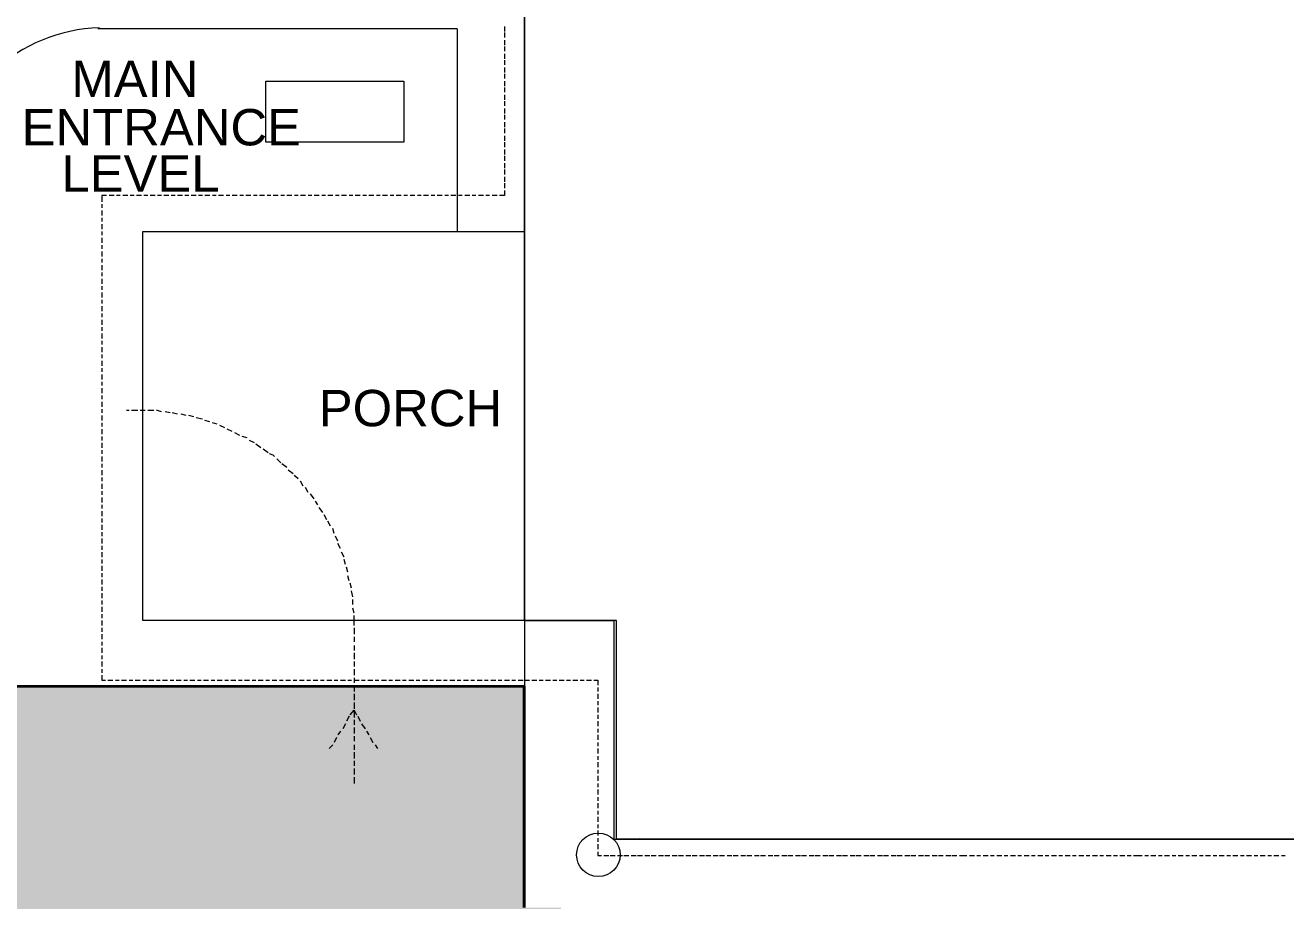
# Model space of a CAD drawing. Header units: inches. Extents: x 1969 to 240164, y 1364 to 46451.
# Drawn here: x 168813 to 172269, y 20949 to 23350 of the extents above; entities that cross this region are included whole.
import ezdxf

# ---------------------------------------------------------------- set-up
doc = ezdxf.new("R2010")
doc.units = ezdxf.units.IN
doc.header["$MEASUREMENT"] = 0
for name, color, linetype in [('PDF_0', 7, 'Continuous'), ('PDF_ESElevation', 7, 'Continuous'), ('PDF_foot path', 7, 'Continuous'), ('PDF_HAT', 7, 'Continuous'), ('PDF_ROAD', 7, 'Continuous'), ('PDF_TEXT', 7, 'Continuous'), ('PDF_THIN', 7, 'Continuous'), ('PDF_TXT', 7, 'Continuous'), ('PDF_Wall', 7, 'Continuous')]:
    doc.layers.add(name, color=color, linetype=linetype)
doc.styles.add('PDF Swiss721BT-LightExtended', font='arial.ttf')

msp = doc.modelspace()

# ---------------------------------------------------------------- hatches: boundary and pattern name
at = {"true_color": 0xfecc66}
h = msp.add_hatch(color=31, dxfattribs=at)
h.dxf.hatch_style = 1
h.paths.add_polyline_path([(156967.4, 28209.4), (156912.1, 28340.6), (157524.9, 28598.6), (157580.1, 28467.4)], flags=16)
h.paths.add_polyline_path([(157536.6, 28363), (157591.9, 28231.8), (157192.3, 28063.4), (157137.1, 28194.5)], flags=16)
h.paths.add_polyline_path([(154852.7, 28546.9), (154852.7, 27891.7), (155038.5, 27979.7), (156003.2, 27318.4), (156909.9, 26439), (158530.8, 24959.6), (160652.7, 23026.9), (162922.6, 22253.3), (165835.6, 21248), (168809.7, 20013.6), (170282.3, 20013.6), (170282.3, 20930.5), (170180, 20930.5), (170180, 21537.9), (168581.3, 21537.9), (168581.3, 21268), (168482.8, 21089.5), (168348.8, 20997.2), (168155.7, 20970.7), (168017.4, 21014.5), (167923.5, 21083.9), (167725.8, 21308.9), (167655.3, 21439.5), (167565.5, 21762.2), (167565.5, 22689.6), (167581.5, 23018.7), (167673.6, 23290.8), (167808.8, 23482.1), (169249.4, 24813), (168952.9, 25252.8), (168107.1, 25252.1), (168049.9, 24933.9), (167942.1, 24664.2), (167818.2, 24463.8), (167637.1, 24257.4), (166188.2, 23032.1), (165749.4, 22662.3), (165552.7, 22549.6), (165126.4, 22419.4), (164733.5, 22412.9), (164453.4, 22471.3), (161014, 23643.9), (157138.3, 27175.3), (157067.4, 27343.3), (157042.9, 27524.7), (157087.7, 27768.2), (157155.7, 27900.8), (157258.2, 28022.6), (157361.5, 28102.6), (157525, 28177.8), (157758.7, 28207.4), (157684.7, 28657.3), (157511.7, 28637.6), (157255.8, 28555.8), (157112.3, 28477.1), (157066.6, 28459.5), (156822.1, 28395.8), (156647.2, 28379.1), (156156.6, 28453.5), (155354.3, 28793.9), (154852.7, 28547.5), (154852.7, 28546.4)])

# ---------------------------------------------------------------- linework, layer by layer
at = {"lineweight": 35}
msp.add_lwpolyline([(168581.3, 21537.9), (169021.1, 21537.9), (170180, 21537.9), (170180, 20930.5)], dxfattribs=at)
msp.add_lwpolyline([(168582.9, 21537.5), (169022.6, 21537.5), (170181.6, 21537.5), (170181.6, 20930.2)])
at = {"layer": 'PDF_0', "lineweight": 0}
msp.add_lwpolyline([(170498.6, 21121.1), (170498.6, 21121.1)], dxfattribs=at)
at = {"layer": 'PDF_ESElevation', "lineweight": 0}
msp.add_lwpolyline([(170181.6, 21717.6), (170181.6, 20930.2)], dxfattribs=at)
for radius, start, end in [(601.6, 91.6036, 173.7051), (451.7, 91.8566, 172.6009)]:
    msp.add_arc((169031.1, 22891.9), radius, start, end, dxfattribs=at)
at = {"layer": 'PDF_foot path', "lineweight": 0}
msp.add_lwpolyline([(169997.5, 23340.1), (169012.4, 23340.1)], dxfattribs=at)
at = {"layer": 'PDF_HAT', "lineweight": 0}
msp.add_lwpolyline([(170181.6, 24771.8), (170181.6, 22736.8), (170181.6, 21717.6), (170427, 21717.6), (170427, 21117.7), (171384.8, 21117.7), (171862, 21117.7), (172581.3, 21117.7), (172581.3, 29254.2), (170212.2, 29254.2), (170181.6, 29254.2), (170181.6, 25194.5), (170000.9, 25194.5), (170000.9, 24771.8)], close=True, dxfattribs=at)
msp.add_lwpolyline([(170181.6, 21717.6), (169135.1, 21717.6), (169135.1, 22784.5), (170181.6, 22784.5)], dxfattribs=at)
at = {"layer": 'PDF_ROAD', "lineweight": 0}
for points in [[(170999.6, 29254.2), (172581.3, 29254.2), (172581.3, 21117.7), (170433.8, 21117.7), (170433.8, 21717.6), (170181.6, 21717.6), (170181.6, 24771.8), (170000.9, 24771.8), (170000.9, 25194.5), (170181.6, 25194.5), (170181.6, 28804.3)], [(169997.5, 23340.1), (169997.5, 22784.5)]]:
    msp.add_lwpolyline(points, dxfattribs=at)
at = {"layer": 'PDF_THIN', "lineweight": 0}
for points in [[(169097.6, 22293.7), (169090.8, 22293.7)], [(169121.4, 22293.7), (169104.4, 22293.7)], [(169141.9, 22293.7), (169128.3, 22293.7)], [(169165.8, 22293.7), (169148.7, 22293.7)], [(169186.2, 22290.2), (169176, 22293.7), (169172.6, 22293.7)], [(169210.1, 22286.8), (169196.4, 22290.2)], [(169230.5, 22283.4), (169216.9, 22286.8)], [(169254.4, 22280), (169240.7, 22283.4)], [(169274.8, 22276.6), (169261.2, 22280)], [(169298.7, 22269.8), (169281.7, 22273.2)], [(169319.1, 22263), (169305.5, 22266.4)], [(169339.6, 22256.2), (169326, 22259.6)], [(169360.1, 22245.9), (169346.4, 22252.8)], [(169380.5, 22235.7), (169366.9, 22242.5)], [(169401, 22225.5), (169387.3, 22232.3)], [(169421.4, 22218.7), (169407.8, 22222.1)], [(169441.9, 22205), (169428.2, 22211.8)], [(169458.9, 22191.4), (169445.3, 22201.6)], [(169479.4, 22177.8), (169465.7, 22188)], [(169496.4, 22167.5), (169493, 22170.9), (169482.8, 22174.4)], [(169513.4, 22150.5), (169503.2, 22160.7)], [(169530.5, 22136.9), (169516.9, 22147.1)], [(169547.5, 22119.8), (169533.9, 22130)], [(169561.2, 22106.2), (169554.3, 22113), (169550.9, 22116.4)], [(169574.8, 22085.7), (169568, 22099.4)], [(169588.4, 22068.7), (169581.6, 22082.3)], [(169605.5, 22051.6), (169595.3, 22065.3)], [(169615.7, 22034.6), (169608.9, 22044.8)], [(169629.3, 22014.1), (169619.1, 22027.8)], [(169639.6, 21993.7), (169632.7, 22007.3)], [(169649.8, 21976.6), (169643, 21990.3)], [(169660, 21956.2), (169656.6, 21969.8)], [(169670.2, 21935.7), (169663.4, 21949.4)], [(169677.1, 21915.3), (169670.2, 21928.9)], [(169687.3, 21891.4), (169680.5, 21905.1)], [(169690.7, 21871), (169687.3, 21884.6)], [(169697.5, 21850.5), (169694.1, 21864.2)], [(169700.9, 21826.7), (169697.5, 21840.3)], [(169707.7, 21806.2), (169704.3, 21819.8)], [(169711.1, 21782.3), (169707.7, 21799.4)], [(169711.1, 21761.9), (169711.1, 21775.5)], [(169714.6, 21738), (169711.1, 21751.7)], [(169714.6, 21703.9), (169714.6, 21721), (169714.6, 21731.2)], [(169714.6, 21697.1), (169714.6, 21680.1)], [(169714.6, 21673.3), (169714.6, 21659.6)], [(169714.6, 21649.4), (169714.6, 21635.8)], [(169714.6, 21629), (169714.6, 21611.9)], [(169714.6, 21605.1), (169714.6, 21591.5)], [(169714.6, 21584.6), (169714.6, 21567.6)], [(169714.6, 21560.8), (169714.6, 21547.1)], [(169714.6, 21536.9), (169714.6, 21523.3)], [(169714.6, 21516.5), (169714.6, 21499.4)], [(169714.6, 21492.6), (169714.6, 21475.6)]]:
    msp.add_lwpolyline(points, dxfattribs=at)
at = {"layer": 'PDF_TXT', "lineweight": 0}
for points in [[(170127, 23346.9), (170127, 23333.3)], [(170127, 23329.9), (170127, 23316.3)], [(170127, 23309.5), (170127, 23295.8)], [(170127, 23292.4), (170127, 23278.8)], [(170127, 23272), (170127, 23258.3)], [(170127, 23254.9), (170127, 23241.3)], [(170127, 23234.5), (170127, 23220.8)], [(170127, 23217.4), (170127, 23203.8)], [(170127, 23197), (170127, 23183.3)], [(170127, 23179.9), (170127, 23166.3)], [(170127, 23159.5), (170127, 23145.8)], [(170127, 23142.4), (170127, 23128.8)], [(170127, 23122), (170127, 23108.3)], [(170127, 23104.9), (170127, 23091.3)], [(170127, 23084.5), (170127, 23070.8)], [(170127, 23067.4), (170127, 23053.8)], [(170127, 23047), (170127, 23033.3)], [(170127, 23029.9), (170127, 23016.3)], [(170127, 23009.5), (170127, 22995.9)], [(170127, 22992.4), (170127, 22978.8)], [(170127, 22972), (170127, 22958.4)], [(170127, 22954.9), (170127, 22941.3)], [(170127, 22934.5), (170127, 22920.9)], [(170127, 22917.4), (170127, 22903.8)], [(169036.2, 22883.4), (169022.6, 22883.4), (169022.6, 22866.3)], [(169056.7, 22883.4), (169043, 22883.4)], [(169073.7, 22883.4), (169063.5, 22883.4)], [(169094.2, 22883.4), (169080.5, 22883.4)], [(169111.2, 22883.4), (169101, 22883.4)], [(169131.7, 22883.4), (169118, 22883.4)], [(169148.7, 22883.4), (169138.5, 22883.4)], [(169169.2, 22883.4), (169155.5, 22883.4)], [(169186.2, 22883.4), (169176, 22883.4)], [(169206.7, 22883.4), (169193, 22883.4)], [(169223.7, 22883.4), (169213.5, 22883.4)], [(169244.2, 22883.4), (169230.5, 22883.4)], [(169261.2, 22883.4), (169251, 22883.4)], [(169281.7, 22883.4), (169268, 22883.4)], [(169298.7, 22883.4), (169288.5, 22883.4)], [(169319.1, 22883.4), (169305.5, 22883.4)], [(169336.2, 22883.4), (169326, 22883.4)], [(169356.6, 22883.4), (169343, 22883.4)], [(169373.7, 22883.4), (169363.5, 22883.4)], [(169394.1, 22883.4), (169380.5, 22883.4)], [(169411.2, 22883.4), (169401, 22883.4)], [(169431.6, 22883.4), (169418, 22883.4)], [(169448.7, 22883.4), (169438.5, 22883.4)], [(169469.1, 22883.4), (169455.5, 22883.4)], [(169486.2, 22883.4), (169475.9, 22883.4)], [(169506.6, 22883.4), (169493, 22883.4)], [(169523.7, 22883.4), (169513.4, 22883.4)], [(169544.1, 22883.4), (169530.5, 22883.4)], [(169561.2, 22883.4), (169550.9, 22883.4)], [(169581.6, 22883.4), (169568, 22883.4)], [(169598.7, 22883.4), (169588.4, 22883.4)], [(169619.1, 22883.4), (169605.5, 22883.4)], [(169636.2, 22883.4), (169625.9, 22883.4)], [(169656.6, 22883.4), (169643, 22883.4)], [(169673.7, 22883.4), (169663.4, 22883.4)], [(169694.1, 22883.4), (169680.5, 22883.4)], [(169711.1, 22883.4), (169700.9, 22883.4)], [(169731.6, 22883.4), (169718, 22883.4)], [(169748.6, 22883.4), (169738.4, 22883.4)], [(169769.1, 22883.4), (169755.5, 22883.4)], [(169786.1, 22883.4), (169775.9, 22883.4)], [(169806.6, 22883.4), (169793, 22883.4)], [(169823.6, 22883.4), (169813.4, 22883.4)], [(169844.1, 22883.4), (169830.5, 22883.4)], [(169861.1, 22883.4), (169850.9, 22883.4)], [(169881.6, 22883.4), (169868, 22883.4)], [(169898.6, 22883.4), (169888.4, 22883.4)], [(169919.1, 22883.4), (169905.4, 22883.4)], [(169936.1, 22883.4), (169925.9, 22883.4)], [(169956.6, 22883.4), (169942.9, 22883.4)], [(169973.6, 22883.4), (169963.4, 22883.4)], [(169994.1, 22883.4), (169980.4, 22883.4)], [(170011.1, 22883.4), (170000.9, 22883.4)], [(170031.6, 22883.4), (170017.9, 22883.4)], [(170048.6, 22883.4), (170038.4, 22883.4)], [(170069.1, 22883.4), (170055.4, 22883.4)], [(170086.1, 22883.4), (170075.9, 22883.4)], [(170106.6, 22883.4), (170092.9, 22883.4)], [(170127, 22897), (170127, 22883.4), (170113.4, 22883.4)], [(169022.6, 22859.5), (169022.6, 22849.3)], [(169022.6, 22842.5), (169022.6, 22828.8)], [(169022.6, 22822), (169022.6, 22811.8)], [(169022.6, 22805), (169022.6, 22791.3)], [(169022.6, 22784.5), (169022.6, 22774.3)], [(169022.6, 22767.5), (169022.6, 22753.8)], [(169022.6, 22747), (169022.6, 22736.8)], [(169022.6, 22730), (169022.6, 22716.3)], [(169022.6, 22709.5), (169022.6, 22699.3)], [(169022.6, 22692.5), (169022.6, 22678.8)], [(169022.6, 22672), (169022.6, 22661.8)], [(169022.6, 22655), (169022.6, 22641.3)], [(169022.6, 22634.5), (169022.6, 22624.3)], [(169022.6, 22617.5), (169022.6, 22603.8)], [(169022.6, 22597), (169022.6, 22586.8)], [(169022.6, 22580), (169022.6, 22566.4)], [(169022.6, 22559.5), (169022.6, 22549.3)], [(169022.6, 22542.5), (169022.6, 22528.9)], [(169022.6, 22522), (169022.6, 22511.8)], [(169022.6, 22505), (169022.6, 22491.4)], [(169022.6, 22484.5), (169022.6, 22474.3)], [(169022.6, 22467.5), (169022.6, 22453.9)], [(169022.6, 22447), (169022.6, 22436.8)], [(169022.6, 22430), (169022.6, 22416.4)], [(169022.6, 22409.6), (169022.6, 22399.3)], [(169022.6, 22392.5), (169022.6, 22378.9)], [(169022.6, 22372.1), (169022.6, 22361.8)], [(169022.6, 22355), (169022.6, 22341.4)], [(169022.6, 22334.6), (169022.6, 22324.3)], [(169022.6, 22317.5), (169022.6, 22303.9)], [(169022.6, 22297.1), (169022.6, 22286.8)], [(169022.6, 22280), (169022.6, 22266.4)], [(169022.6, 22259.6), (169022.6, 22249.3)], [(169022.6, 22242.5), (169022.6, 22228.9)], [(169022.6, 22222.1), (169022.6, 22211.8)], [(169022.6, 22205), (169022.6, 22191.4)], [(169022.6, 22184.6), (169022.6, 22174.4)], [(169022.6, 22167.5), (169022.6, 22153.9)], [(169022.6, 22147.1), (169022.6, 22136.9)], [(169022.6, 22130), (169022.6, 22116.4)], [(169022.6, 22109.6), (169022.6, 22099.4)], [(169022.6, 22092.5), (169022.6, 22078.9)], [(169022.6, 22072.1), (169022.6, 22061.9)], [(169022.6, 22055), (169022.6, 22041.4)], [(169022.6, 22034.6), (169022.6, 22024.4)], [(169022.6, 22017.6), (169022.6, 22003.9)], [(169022.6, 21997.1), (169022.6, 21986.9)], [(169022.6, 21980.1), (169022.6, 21966.4)], [(169022.6, 21959.6), (169022.6, 21949.4)], [(169022.6, 21942.6), (169022.6, 21928.9)], [(169022.6, 21922.1), (169022.6, 21911.9)], [(169022.6, 21905.1), (169022.6, 21891.4)], [(169022.6, 21884.6), (169022.6, 21874.4)], [(169022.6, 21867.6), (169022.6, 21853.9)], [(169022.6, 21847.1), (169022.6, 21836.9)], [(169022.6, 21830.1), (169022.6, 21816.4)], [(169022.6, 21809.6), (169022.6, 21799.4)], [(169022.6, 21792.6), (169022.6, 21778.9)], [(169022.6, 21772.1), (169022.6, 21761.9)], [(169022.6, 21755.1), (169022.6, 21741.4)], [(169022.6, 21734.6), (169022.6, 21724.4)], [(169022.6, 21717.6), (169022.6, 21703.9)], [(169022.6, 21697.1), (169022.6, 21686.9)], [(169022.6, 21680.1), (169022.6, 21666.5)], [(169022.6, 21659.6), (169022.6, 21649.4)], [(169022.6, 21642.6), (169022.6, 21629)], [(169022.6, 21622.1), (169022.6, 21611.9)], [(169022.6, 21605.1), (169022.6, 21591.5)], [(169022.6, 21584.6), (169022.6, 21574.4)], [(169022.6, 21567.6), (169022.6, 21554), (169032.8, 21554)], [(169039.6, 21554), (169053.3, 21554)], [(169060.1, 21554), (169070.3, 21554)], [(169077.1, 21554), (169090.8, 21554)], [(169097.6, 21554), (169107.8, 21554)], [(169114.6, 21554), (169128.3, 21554)], [(169135.1, 21554), (169145.3, 21554)], [(169152.1, 21554), (169165.8, 21554)], [(169172.6, 21554), (169182.8, 21554)], [(169189.6, 21554), (169203.3, 21554)], [(169210.1, 21554), (169220.3, 21554)], [(169227.1, 21554), (169240.7, 21554)], [(169247.6, 21554), (169257.8, 21554)], [(169264.6, 21554), (169278.2, 21554)], [(169285.1, 21554), (169295.3, 21554)], [(169302.1, 21554), (169315.7, 21554)], [(169322.6, 21554), (169332.8, 21554)], [(169339.6, 21554), (169353.2, 21554)], [(169360.1, 21554), (169370.3, 21554)], [(169377.1, 21554), (169390.7, 21554)], [(169397.5, 21554), (169407.8, 21554)], [(169414.6, 21554), (169428.2, 21554)], [(169435, 21554), (169445.3, 21554)], [(169452.1, 21554), (169465.7, 21554)], [(169472.5, 21554), (169482.8, 21554)], [(169489.6, 21554), (169503.2, 21554)], [(169510, 21554), (169520.3, 21554)], [(169527.1, 21554), (169540.7, 21554)], [(169547.5, 21554), (169557.8, 21554)], [(169564.6, 21554), (169578.2, 21554)], [(169585, 21554), (169595.3, 21554)], [(169602.1, 21554), (169615.7, 21554)], [(169622.5, 21554), (169632.7, 21554)], [(169639.6, 21554), (169653.2, 21554)], [(169660, 21554), (169670.2, 21554)], [(169677.1, 21554), (169690.7, 21554)], [(169697.5, 21554), (169707.7, 21554)], [(169714.6, 21554), (169728.2, 21554)], [(169735, 21554), (169745.2, 21554)], [(169752.1, 21554), (169765.7, 21554)], [(169772.5, 21554), (169782.7, 21554)], [(169789.5, 21554), (169803.2, 21554)], [(169810, 21554), (169820.2, 21554)], [(169827, 21554), (169840.7, 21554)], [(169847.5, 21554), (169857.7, 21554)], [(169864.5, 21554), (169878.2, 21554)], [(169885, 21554), (169895.2, 21554)], [(169902, 21554), (169915.7, 21554)], [(169922.5, 21554), (169932.7, 21554)], [(169939.5, 21554), (169953.2, 21554)], [(169960, 21554), (169970.2, 21554)], [(169977, 21554), (169990.7, 21554)], [(169997.5, 21554), (170007.7, 21554)], [(170014.5, 21554), (170028.2, 21554)], [(170035, 21554), (170045.2, 21554)], [(170052, 21554), (170065.7, 21554)], [(170072.5, 21554), (170082.7, 21554)], [(170089.5, 21554), (170103.2, 21554)], [(170110, 21554), (170120.2, 21554)], [(170127, 21554), (170140.6, 21554)], [(170147.5, 21554), (170157.7, 21554)], [(170164.5, 21554), (170178.1, 21554)], [(170185, 21554), (170195.2, 21554)], [(170202, 21554), (170215.6, 21554)], [(170222.5, 21554), (170232.7, 21554)], [(170239.5, 21554), (170253.1, 21554)], [(170260, 21554), (170270.2, 21554)], [(170277, 21554), (170290.6, 21554)], [(170297.4, 21554), (170307.7, 21554)], [(170314.5, 21554), (170328.1, 21554)], [(170334.9, 21554), (170345.2, 21554)], [(170352, 21554), (170365.6, 21554)], [(170372.4, 21554), (170382.7, 21554), (170382.7, 21540.3)], [(170382.7, 21533.5), (170382.7, 21523.3)], [(170382.7, 21516.5), (170382.7, 21502.8)], [(170382.7, 21496), (170382.7, 21485.8)], [(170382.7, 21479), (170382.7, 21465.3)], [(170382.7, 21458.5), (170382.7, 21448.3)], [(170382.7, 21441.5), (170382.7, 21427.8)], [(170382.7, 21421), (170382.7, 21410.8)], [(170382.7, 21404), (170382.7, 21390.3)], [(170382.7, 21383.5), (170382.7, 21373.3)], [(170382.7, 21366.5), (170382.7, 21352.9)], [(170382.7, 21346), (170382.7, 21335.8)], [(170382.7, 21329), (170382.7, 21315.4)], [(170382.7, 21308.5), (170382.7, 21298.3)], [(170382.7, 21291.5), (170382.7, 21277.9)], [(170382.7, 21271), (170382.7, 21260.8)], [(170382.7, 21254), (170382.7, 21240.4)], [(170382.7, 21233.5), (170382.7, 21223.3)], [(170382.7, 21216.5), (170382.7, 21202.9)], [(170382.7, 21196.1), (170382.7, 21185.8)], [(170382.7, 21179), (170382.7, 21165.4)], [(170382.7, 21158.6), (170382.7, 21148.3)], [(170382.7, 21141.5), (170382.7, 21127.9)], [(170382.7, 21121.1), (170382.7, 21110.8)], [(170382.7, 21104), (170382.7, 21090.4)], [(170382.7, 21083.6), (170382.7, 21073.3), (170392.9, 21073.3)], [(170399.7, 21073.3), (170413.3, 21073.3)], [(170416.8, 21073.3), (170430.4, 21073.3)], [(170437.2, 21073.3), (170450.8, 21073.3)], [(170454.2, 21073.3), (170467.9, 21073.3)], [(170474.7, 21073.3), (170488.3, 21073.3)], [(170491.7, 21073.3), (170505.4, 21073.3)], [(170512.2, 21073.3), (170525.8, 21073.3)], [(170529.2, 21073.3), (170542.9, 21073.3)], [(170549.7, 21073.3), (170563.3, 21073.3)], [(170566.7, 21073.3), (170580.4, 21073.3)], [(170587.2, 21073.3), (170600.8, 21073.3)], [(170604.2, 21073.3), (170617.9, 21073.3)], [(170624.7, 21073.3), (170638.3, 21073.3)], [(170641.7, 21073.3), (170655.4, 21073.3)], [(170662.2, 21073.3), (170675.8, 21073.3)], [(170679.2, 21073.3), (170692.9, 21073.3)], [(170699.7, 21073.3), (170713.3, 21073.3)], [(170716.7, 21073.3), (170730.4, 21073.3)], [(170737.2, 21073.3), (170750.8, 21073.3)], [(170754.2, 21073.3), (170767.8, 21073.3)], [(170774.7, 21073.3), (170788.3, 21073.3)], [(170791.7, 21073.3), (170805.3, 21073.3)], [(170812.2, 21073.3), (170825.8, 21073.3)], [(170829.2, 21073.3), (170842.8, 21073.3)], [(170849.7, 21073.3), (170863.3, 21073.3)], [(170866.7, 21073.3), (170880.3, 21073.3)], [(170887.2, 21073.3), (170900.8, 21073.3)], [(170904.2, 21073.3), (170917.8, 21073.3)], [(170924.7, 21073.3), (170938.3, 21073.3)], [(170941.7, 21073.3), (170955.3, 21073.3)], [(170962.1, 21073.3), (170975.8, 21073.3)], [(170979.2, 21073.3), (170992.8, 21073.3)], [(170999.6, 21073.3), (171013.3, 21073.3)], [(171016.7, 21073.3), (171030.3, 21073.3)], [(171037.1, 21073.3), (171050.8, 21073.3)], [(171054.2, 21073.3), (171067.8, 21073.3)], [(171074.6, 21073.3), (171088.3, 21073.3)], [(171091.7, 21073.3), (171105.3, 21073.3)], [(171112.1, 21073.3), (171125.8, 21073.3)], [(171129.2, 21073.3), (171142.8, 21073.3)], [(171149.6, 21073.3), (171163.3, 21073.3)], [(171166.7, 21073.3), (171180.3, 21073.3)], [(171187.1, 21073.3), (171200.8, 21073.3)], [(171204.2, 21073.3), (171217.8, 21073.3)], [(171224.6, 21073.3), (171238.3, 21073.3)], [(171241.7, 21073.3), (171255.3, 21073.3)], [(171262.1, 21073.3), (171275.7, 21073.3)], [(171279.2, 21073.3), (171292.8, 21073.3)], [(171299.6, 21073.3), (171313.2, 21073.3)], [(171316.7, 21073.3), (171330.3, 21073.3)], [(171337.1, 21073.3), (171350.7, 21073.3)], [(171354.1, 21073.3), (171367.8, 21073.3)], [(171374.6, 21073.3), (171384.8, 21073.3), (171395.1, 21073.3)], [(171401.9, 21073.3), (171415.5, 21073.3)], [(171422.3, 21073.3), (171432.5, 21073.3)], [(171439.4, 21073.3), (171453, 21073.3)], [(171459.8, 21073.3), (171470, 21073.3)], [(171476.9, 21073.3), (171490.5, 21073.3)], [(171497.3, 21073.3), (171507.5, 21073.3)], [(171514.4, 21073.3), (171528, 21073.3)], [(171534.8, 21073.3), (171545, 21073.3)], [(171551.9, 21073.3), (171565.5, 21073.3)], [(171572.3, 21073.3), (171582.5, 21073.3)], [(171589.3, 21073.3), (171603, 21073.3)], [(171609.8, 21073.3), (171620, 21073.3)], [(171626.8, 21073.3), (171640.5, 21073.3)], [(171647.3, 21073.3), (171657.5, 21073.3)], [(171664.3, 21073.3), (171678, 21073.3)], [(171684.8, 21073.3), (171695, 21073.3)], [(171701.8, 21073.3), (171715.5, 21073.3)], [(171722.3, 21073.3), (171732.5, 21073.3)], [(171739.3, 21073.3), (171753, 21073.3)], [(171759.8, 21073.3), (171770, 21073.3)], [(171776.8, 21073.3), (171790.5, 21073.3)], [(171797.3, 21073.3), (171807.5, 21073.3)], [(171814.3, 21073.3), (171828, 21073.3)], [(171834.8, 21073.3), (171845, 21073.3)], [(171851.8, 21073.3), (171862, 21073.3), (171875.7, 21073.3)], [(171882.5, 21073.3), (171892.7, 21073.3)], [(171899.5, 21073.3), (171913.2, 21073.3)], [(171920, 21073.3), (171930.2, 21073.3)], [(171937, 21073.3), (171950.7, 21073.3)], [(171957.5, 21073.3), (171967.7, 21073.3)], [(171974.5, 21073.3), (171988.2, 21073.3)], [(171995, 21073.3), (172005.2, 21073.3)], [(172012, 21073.3), (172025.7, 21073.3)], [(172032.5, 21073.3), (172042.7, 21073.3)], [(172049.5, 21073.3), (172063.2, 21073.3)], [(172070, 21073.3), (172080.2, 21073.3)], [(172087, 21073.3), (172100.7, 21073.3)], [(172107.5, 21073.3), (172117.7, 21073.3)], [(172124.5, 21073.3), (172138.2, 21073.3)], [(172145, 21073.3), (172155.2, 21073.3)], [(172162, 21073.3), (172175.6, 21073.3)], [(172182.5, 21073.3), (172192.7, 21073.3)], [(172199.5, 21073.3), (172213.1, 21073.3)], [(172220, 21073.3), (172230.2, 21073.3)], [(172237, 21073.3), (172250.6, 21073.3)], [(172257.5, 21073.3), (172267.7, 21073.3)]]:
    msp.add_lwpolyline(points, dxfattribs=at)
at = {"layer": 'PDF_Wall', "lineweight": 0}
msp.add_lwpolyline([(169472.5, 23197), (169850.9, 23197), (169850.9, 23029.9), (169472.5, 23029.9)], close=True, dxfattribs=at)
for points in [[(169704.3, 21458.5), (169714.6, 21472.2), (169714.6, 21451.7)], [(169714.6, 21472.2), (169721.4, 21458.5)], [(169690.7, 21434.7), (169683.9, 21421)], [(169700.9, 21455.1), (169694.1, 21441.5)], [(169714.6, 21444.9), (169714.6, 21431.3)], [(169724.8, 21455.1), (169731.6, 21441.5)], [(169735, 21434.7), (169745.2, 21421)], [(169666.8, 21397.2), (169660, 21383.5)], [(169677.1, 21414.2), (169670.2, 21404)], [(169714.6, 21424.4), (169714.6, 21407.4)], [(169714.6, 21400.6), (169714.6, 21386.9)], [(169748.6, 21414.2), (169755.5, 21404)], [(169758.9, 21397.2), (169765.7, 21383.5)], [(169656.6, 21376.7), (169646.4, 21366.5)], [(169714.6, 21376.7), (169714.6, 21363.1)], [(169772.5, 21376.7), (169779.3, 21366.5)], [(169714.6, 21356.3), (169714.6, 21339.2)], [(169714.6, 21332.4), (169714.6, 21318.8)], [(169714.6, 21311.9), (169714.6, 21294.9)], [(169714.6, 21288.1), (169714.6, 21271)]]:
    msp.add_lwpolyline(points, dxfattribs=at)
msp.add_circle((170384.4, 21075), 59.7, dxfattribs=at)

# ---------------------------------------------------------------- texts
at = {"layer": 'PDF_TEXT', "char_height": 99.7, "attachment_point": 4, "style": 'PDF Swiss721BT-LightExtended'}
for s, insert in [('MAIN', (168939.5, 23202.9)), ('ENTRANCE', (168803.1, 23069.9)), ('LEVEL', (168912.2, 22943.8)), ('PORCH', (169617.8, 22299.5))]:
    msp.add_mtext(s, dxfattribs=dict(at, insert=insert))

doc.saveas('drawing.dxf')
